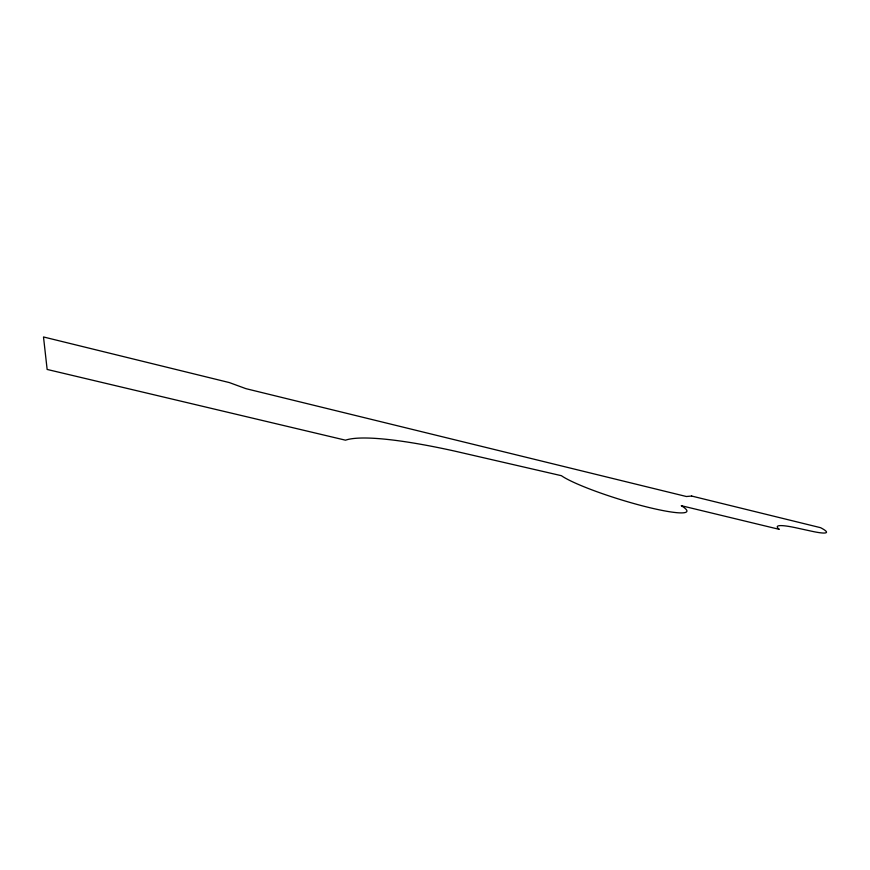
<?xml version="1.0" encoding="UTF-8"?>
<svg xmlns="http://www.w3.org/2000/svg" width="870" height="870" viewBox="0 0 870 870"><rect width="100%" height="100%" fill="white"/><g stroke="black" fill="none" stroke-linecap="round" stroke-linejoin="round"><path stroke-width="1.3" d="M691.65 496.041L686.376 496.509L245.938 388.662L229.288 382.561L43.5 336.962L47.143 369.445L345.51 440.187A205.016 30.961 16.9 0 1 454.488 451.051L561.4 475.694A67.577 8.428 17.2 0 0 646.301 506.84A67.577 8.428 17.2 0 0 681.264 505.687L779.292 529.362A57.485 6.481 18.2 0 1 796.724 527.959L811.351 531.157A44.838 4.796 17.9 0 0 820.573 527.688L691.65 496.041"/></g></svg>
